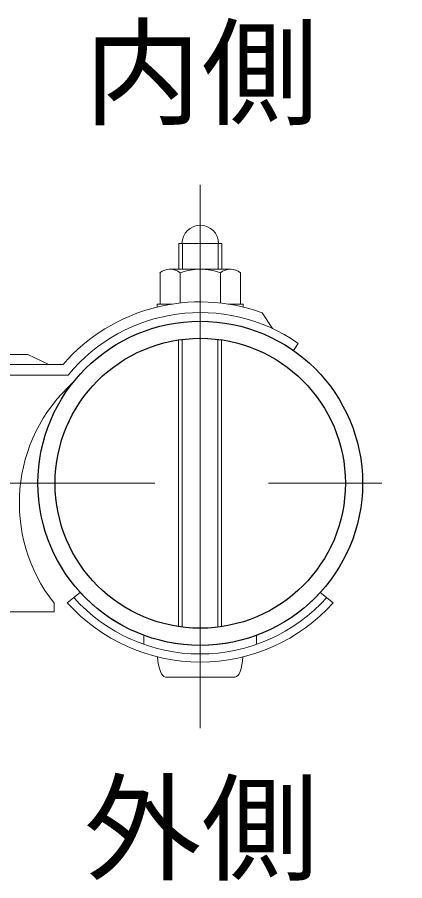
# Model space of a CAD drawing. Units: millimetres, scale not verified. Extents: x -4200 to 4200, y -2970 to 2970.
# Drawn here: x -3089.4 to -2872.8, y -2266.7 to -1783.3 of the extents above; entities that cross this region are included whole.
import ezdxf
from ezdxf.enums import TextEntityAlignment as Align

# ---------------------------------------------------------------- set-up
doc = ezdxf.new("R2010")
doc.units = ezdxf.units.MM
doc.header["$LTSCALE"] = 10
doc.linetypes.add('USER1', pattern=[50.8, 31.75, -6.35, 6.35, -6.35])
for name, color, linetype, lineweight in [('0-2_D-STR1', 1, 'Continuous', 25), ('0-3_D-STR3', 3, 'Continuous', 13), ('0-5_D-BMK', 2, 'USER1', 13), ('0-A_D-STR-TXT', 7, 'Continuous', 13)]:
    doc.layers.add(name, color=color, linetype=linetype, lineweight=lineweight)
doc.styles.add('ＭＳ ゴシック', font='')
doc.styles.get('ＭＳ ゴシック').set_extended_font_data('MS Gothic')

msp = doc.modelspace()

# ---------------------------------------------------------------- linework, layer by layer
at = {"layer": '0-2_D-STR1'}
for radius in [90.75, 81.15]:
    msp.add_circle((-2987.09, -2044.15), radius, dxfattribs=at)
at = {"layer": '0-3_D-STR3'}
for p, q in [((-2999.09, -1924.3), (-2999.1, -1909.9)), ((-2975.1, -1909.9), (-2999.1, -1909.9)), ((-2997.06, -1924.3), (-2997.07, -1909.9)), ((-2977.13, -1924.3), (-2977.13, -1909.9)), ((-2975.09, -1924.3), (-2975.1, -1909.9)), ((-3009.59, -1943.8), (-3009.59, -1926.4)), ((-3004.43, -1924.3), (-2969.79, -1924.3)), ((-2998.34, -1943.23), (-2998.34, -1926.4)), ((-2975.84, -1943.23), (-2975.84, -1926.4)), ((-2964.59, -1943.8), (-2964.59, -1926.4)), ((-3009.59, -1943.8), (-3002.66, -1943.8)), ((-2971.53, -1943.8), (-2963.09, -1943.8)), ((-2971.53, -1943.8), (-2964.59, -1943.8)), ((-2963.09, -1945.48), (-2963.09, -1943.8)), ((-2946.71, -1957.55), (-2952.5, -1948.67)), ((-2999.2, -2124.39), (-2999.2, -1963.91)), ((-2997.17, -2124.67), (-2997.17, -1963.63)), ((-2977.23, -2124.7), (-2977.23, -1963.6)), ((-2975.2, -2124.42), (-2975.2, -1963.88)), ((-2935.04, -1969.81), (-2932.29, -1965.88)), ((-3131.69, -1972.15), (-3083.47, -1972.15)), ((-3071.73, -1977.63), (-3083.47, -1972.15)), ((-3063.82, -1977.63), (-3108.86, -1977.63)), ((-3061.03, -1983.63), (-3117.86, -1983.63)), ((-3061.47, -2111.04), (-3054.2, -2105.24)), ((-2912.72, -2111.04), (-2919.98, -2105.24)), ((-3068.75, -2111.35), (-3068.75, -2116.15)), ((-3131.69, -2116.15), (-3068.75, -2116.15)), ((-3018.56, -2134.42), (-3018.62, -2129.24)), ((-2955.56, -2134.4), (-2955.62, -2129.27)), ((-3006.59, -2152.61), (-2967.59, -2152.61))]:
    msp.add_line(p, q, dxfattribs=at)
msp.add_lwpolyline([(-3011.09, -1945.48), (-3011.09, -1943.8), (-3002.66, -1943.8)], dxfattribs=at)
for centre, radius, start, end in [((-2987.1, -1909.9), 10.2, 0, 180), ((-3003.97, -1932.83), 8.55, 48.8349, 131.1651), ((-2987.09, -1955.48), 31.18, 68.853, 111.147), ((-2970.22, -1932.84), 8.55, 48.865, 131.135), ((-2987.09, -2044.15), 101.55, 70.0846, 139.0748), ((-2987.09, -2044.15), 95.55, 55, 140.6975), ((-2997.48, -2055.16), 90.75, 131.8809, 218.2542), ((-2987.09, -2044.18), 90.73, 222.3182, 317.7038), ((-2987.09, -2044.23), 99.98, 221.9327, 318.0673), ((-2987.09, -2044.66), 95.05, 221.9039, 318.0961)]:
    msp.add_arc(centre, radius, start, end, dxfattribs=at)
for centre, start_param, end_param in [((-3006.59, -2138.21), 1.787965, 3.141593), ((-2967.59, -2138.21), 3.141593, 4.49522)]:
    msp.add_ellipse(centre, major_axis=(0, 14.4), ratio=0.3125, start_param=start_param, end_param=end_param, dxfattribs=at)
at = {"layer": '0-5_D-BMK'}
for p, q in [((-2987.09, -1877), (-2987.09, -2181.31)), ((-3329.99, -2044.15), (-2872.79, -2044.15))]:
    msp.add_line(p, q, dxfattribs=at)

# ---------------------------------------------------------------- texts
at = {"layer": '0-A_D-STR-TXT', "style": 'ＭＳ ゴシック'}
for s, p in [('内側', (-3052.07, -1852.8)), ('外側', (-3052.07, -2275.77))]:
    msp.add_text(s, height=48.09, dxfattribs=at).set_placement(p, align=Align.BOTTOM_LEFT)

doc.saveas('drawing.dxf')
